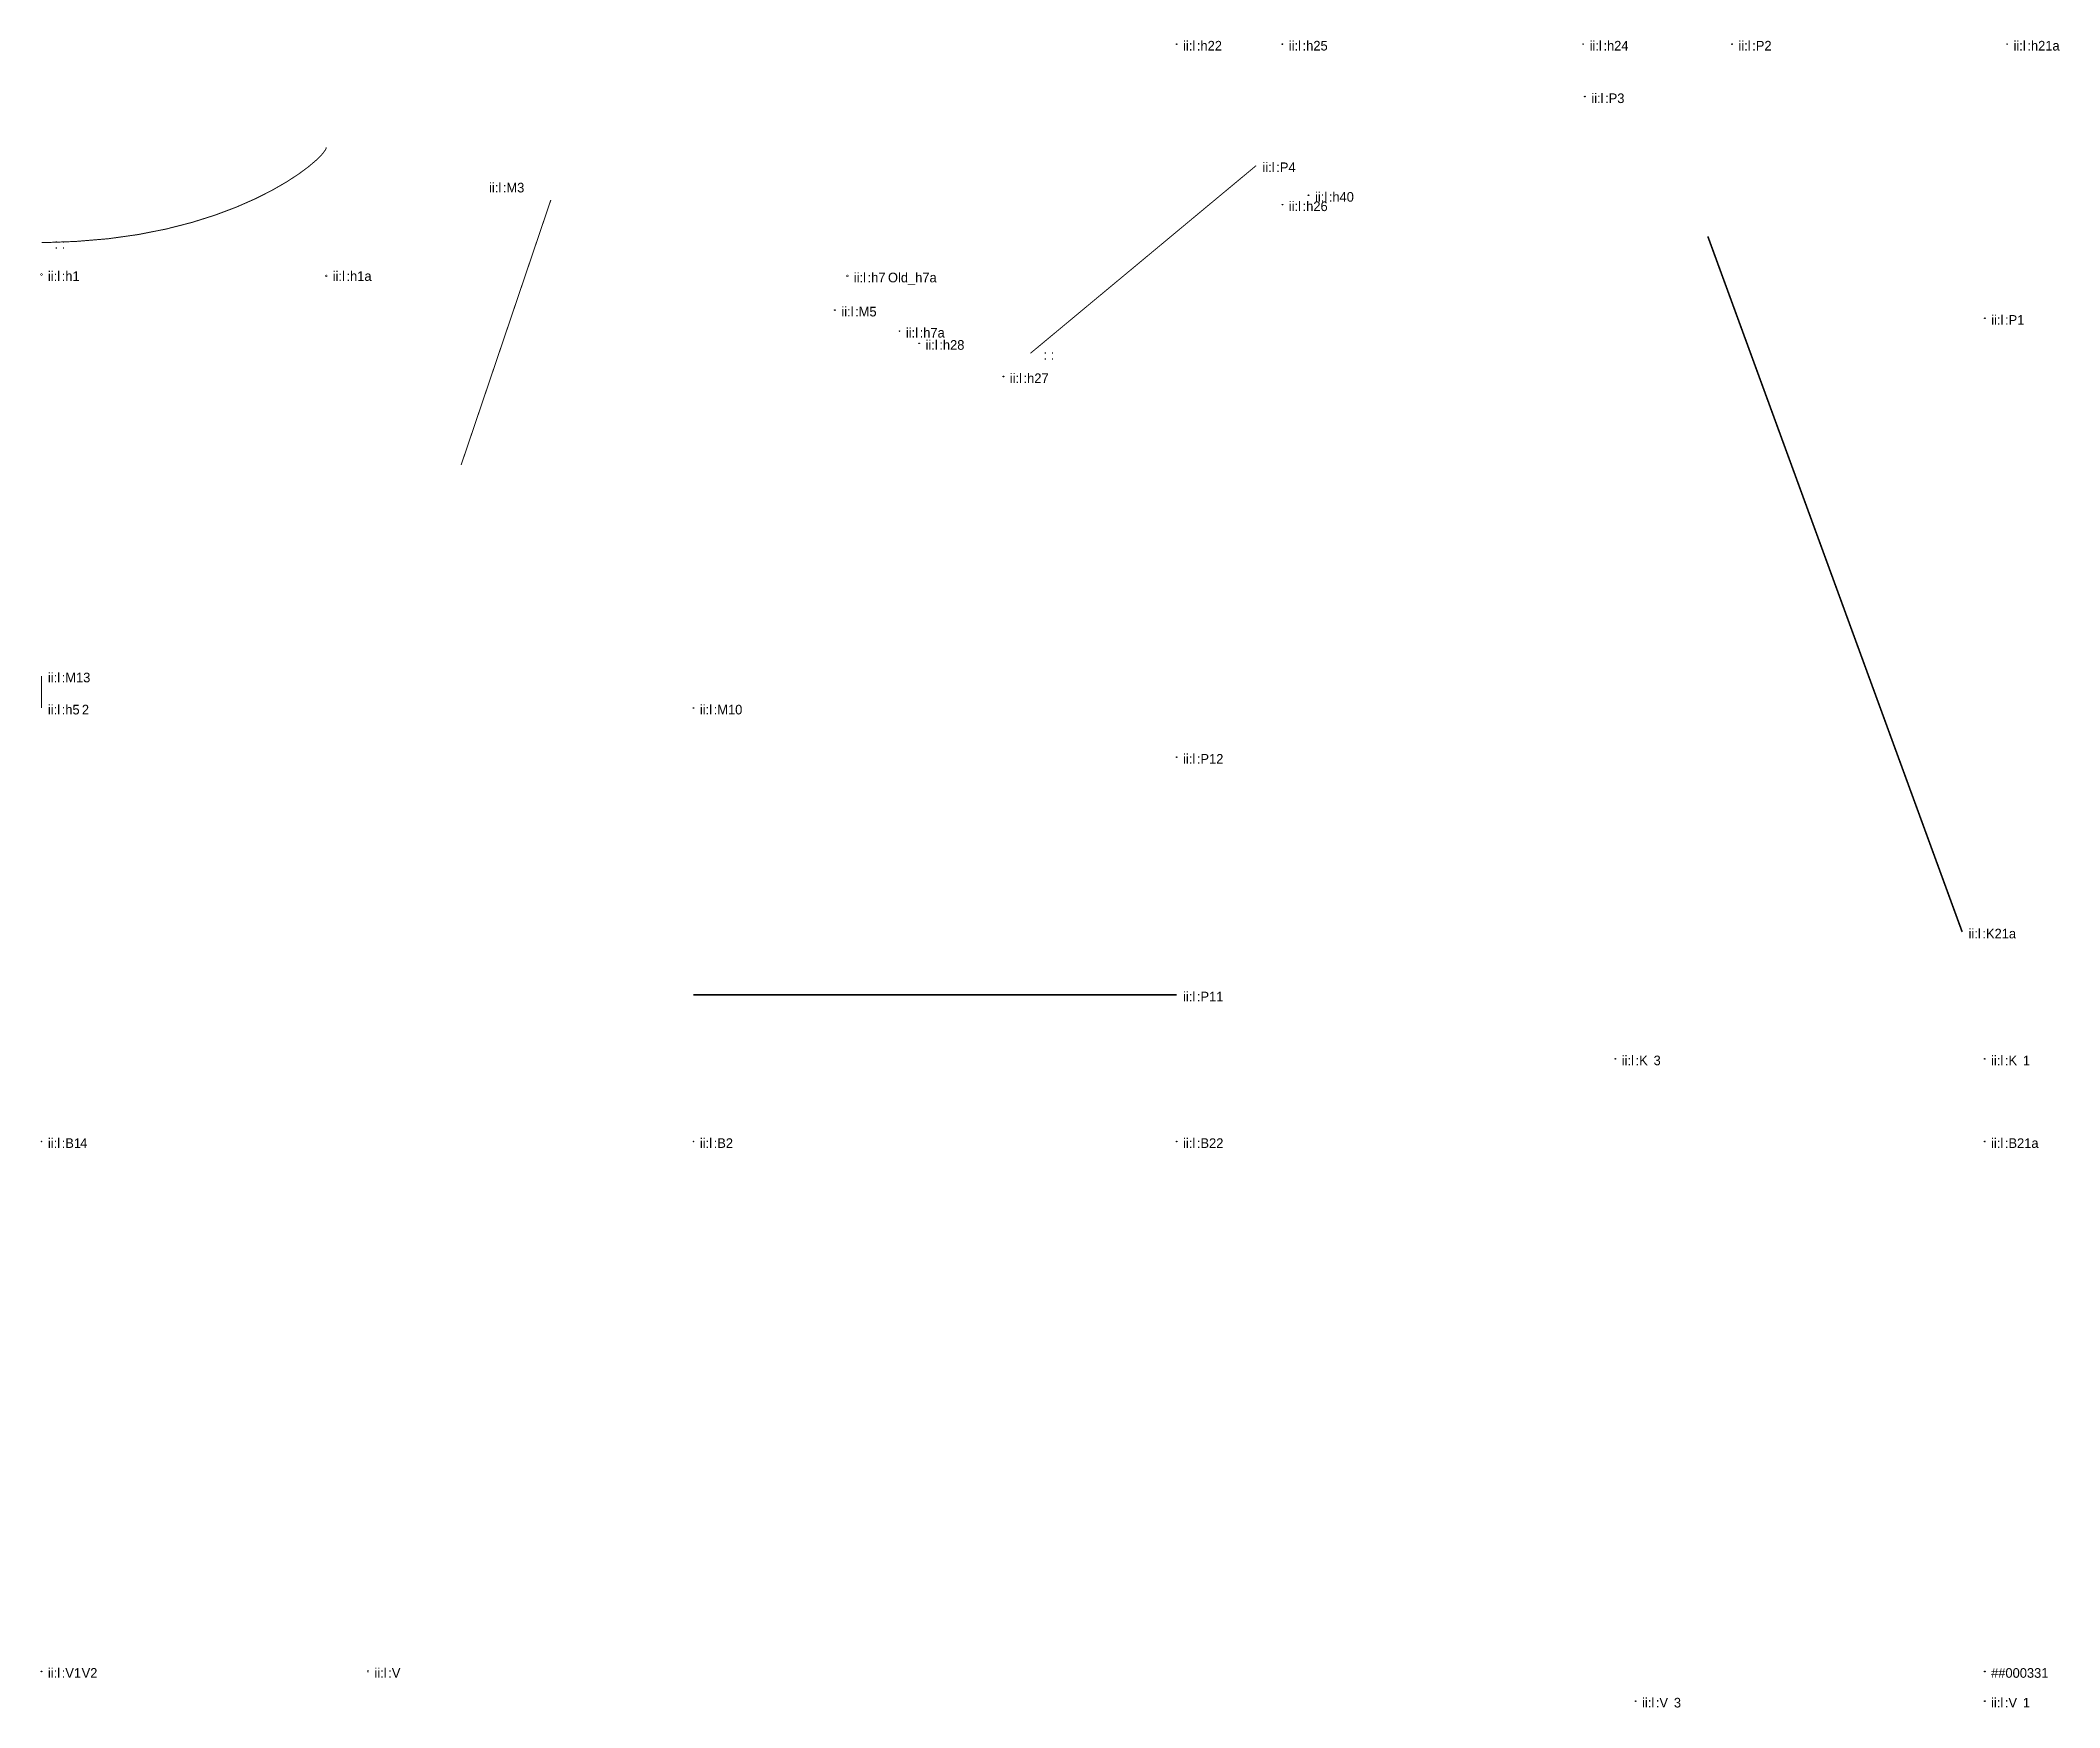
# Model space of a CAD drawing. Extents: x 0.4 to 25.1, y 0.5 to 21.
import ezdxf

# ---------------------------------------------------------------- set-up
doc = ezdxf.new("R2010")
doc.units = 0
doc.layers.get('0').update_dxf_attribs({"linetype": 'CONTINUOUS'})

msp = doc.modelspace()

# ---------------------------------------------------------------- linework, layer by layer
at = {"color": 51}
for points in [[(14.3128, 20.939), (14.3128, 20.9381), (14.3099, 20.9351), (14.3089, 20.9351), (14.3079, 20.9351), (14.305, 20.9381), (14.305, 20.939), (14.305, 20.9401), (14.3079, 20.9431), (14.3089, 20.9431), (14.3099, 20.9431), (14.3128, 20.9401), (14.3128, 20.939)], [(15.6087, 20.939), (15.6087, 20.9381), (15.6058, 20.9351), (15.6049, 20.9351), (15.6039, 20.9351), (15.601, 20.9381), (15.601, 20.939), (15.601, 20.9401), (15.6039, 20.9431), (15.6049, 20.9431), (15.6058, 20.9431), (15.6087, 20.9401), (15.6087, 20.939)], [(19.2964, 20.939), (19.2964, 20.9381), (19.2935, 20.9351), (19.2925, 20.9351), (19.2915, 20.9351), (19.2886, 20.9381), (19.2886, 20.939), (19.2886, 20.9401), (19.2915, 20.9431), (19.2925, 20.9431), (19.2935, 20.9431), (19.2964, 20.9401), (19.2964, 20.939)], [(21.1206, 20.939), (21.1206, 20.9381), (21.1176, 20.9351), (21.1167, 20.9351), (21.1157, 20.9351), (21.1128, 20.9381), (21.1128, 20.939), (21.1128, 20.9401), (21.1157, 20.9431), (21.1167, 20.9431), (21.1176, 20.9431), (21.1206, 20.9401), (21.1206, 20.939)], [(24.4933, 20.939), (24.4933, 20.9381), (24.4903, 20.9351), (24.4893, 20.9351), (24.4883, 20.9351), (24.4854, 20.9381), (24.4854, 20.939), (24.4854, 20.9401), (24.4883, 20.9431), (24.4893, 20.9431), (24.4903, 20.9431), (24.4933, 20.9401), (24.4933, 20.939)], [(19.3168, 20.295), (19.3168, 20.294), (19.3139, 20.2911), (19.3129, 20.2911), (19.3119, 20.2911), (19.309, 20.294), (19.309, 20.295), (19.309, 20.296), (19.3119, 20.2989), (19.3129, 20.2989), (19.3139, 20.2989), (19.3168, 20.296), (19.3168, 20.295)], [(15.9299, 19.0854), (15.9299, 19.0844), (15.9268, 19.0815), (15.9258, 19.0815), (15.9249, 19.0815), (15.9219, 19.0844), (15.9219, 19.0854), (15.9219, 19.0865), (15.9249, 19.0894), (15.9258, 19.0894), (15.9268, 19.0894), (15.9299, 19.0865), (15.9299, 19.0854)], [(15.6087, 18.9706), (15.6087, 18.9696), (15.6058, 18.9667), (15.6049, 18.9667), (15.6039, 18.9667), (15.601, 18.9696), (15.601, 18.9706), (15.601, 18.9715), (15.6039, 18.9744), (15.6049, 18.9744), (15.6058, 18.9744), (15.6087, 18.9715), (15.6087, 18.9706)], [(10.1234, 17.6789), (10.1234, 17.6779), (10.1204, 17.6749), (10.1195, 17.6749), (10.1185, 17.6749), (10.1156, 17.6779), (10.1156, 17.6789), (10.1156, 17.6799), (10.1185, 17.6828), (10.1195, 17.6828), (10.1204, 17.6828), (10.1234, 17.6799), (10.1234, 17.6789)], [(24.2194, 17.5775), (24.2194, 17.5765), (24.2165, 17.5736), (24.2156, 17.5736), (24.2146, 17.5736), (24.2117, 17.5765), (24.2117, 17.5775), (24.2117, 17.5785), (24.2146, 17.5814), (24.2156, 17.5814), (24.2165, 17.5814), (24.2194, 17.5785), (24.2194, 17.5775)], [(10.9148, 17.4204), (10.9148, 17.4194), (10.9118, 17.4164), (10.9109, 17.4164), (10.9099, 17.4164), (10.907, 17.4194), (10.907, 17.4204), (10.907, 17.4214), (10.9099, 17.4243), (10.9109, 17.4243), (10.9118, 17.4243), (10.9148, 17.4214), (10.9148, 17.4204)], [(11.1559, 17.2704), (11.1559, 17.2694), (11.1529, 17.2665), (11.1519, 17.2665), (11.1509, 17.2665), (11.148, 17.2694), (11.148, 17.2704), (11.148, 17.2714), (11.1509, 17.2743), (11.1519, 17.2743), (11.1529, 17.2743), (11.1559, 17.2714), (11.1559, 17.2704)], [(12.1883, 16.8619), (12.1883, 16.861), (12.1853, 16.8579), (12.1843, 16.8579), (12.1833, 16.8579), (12.1804, 16.861), (12.1804, 16.8619), (12.1804, 16.8629), (12.1833, 16.8658), (12.1843, 16.8658), (12.1853, 16.8658), (12.1883, 16.8629), (12.1883, 16.8619)], [(8.38976, 12.7993), (8.38976, 12.7983), (8.38683, 12.7954), (8.38585, 12.7954), (8.38482, 12.7954), (8.38189, 12.7983), (8.38189, 12.7993), (8.38189, 12.8003), (8.38482, 12.8033), (8.38585, 12.8033), (8.38683, 12.8033), (8.38976, 12.8003), (8.38976, 12.7993)], [(14.3128, 12.1959), (14.3128, 12.1949), (14.3099, 12.192), (14.3089, 12.192), (14.3079, 12.192), (14.305, 12.1949), (14.305, 12.1959), (14.305, 12.1969), (14.3079, 12.1999), (14.3089, 12.1999), (14.3099, 12.1999), (14.3128, 12.1969), (14.3128, 12.1959)], [(19.6901, 8.49815), (19.6901, 8.49718), (19.6872, 8.49419), (19.6863, 8.49419), (19.6853, 8.49419), (19.6824, 8.49718), (19.6824, 8.49815), (19.6824, 8.49914), (19.6853, 8.50206), (19.6863, 8.50206), (19.6872, 8.50206), (19.6901, 8.49914), (19.6901, 8.49815)], [(24.2178, 8.49815), (24.2178, 8.49718), (24.2147, 8.49419), (24.2138, 8.49419), (24.2128, 8.49419), (24.2099, 8.49718), (24.2099, 8.49815), (24.2099, 8.49914), (24.2128, 8.50206), (24.2138, 8.50206), (24.2147, 8.50206), (24.2178, 8.49914), (24.2178, 8.49815)], [(0.397624, 7.48438), (0.397624, 7.4834), (0.394694, 7.48042), (0.393718, 7.48042), (0.392686, 7.48042), (0.389757, 7.4834), (0.389757, 7.48438), (0.389757, 7.48535), (0.392686, 7.48828), (0.393718, 7.48828), (0.394694, 7.48828), (0.397624, 7.48535), (0.397624, 7.48438)], [(8.38976, 7.48438), (8.38976, 7.4834), (8.38683, 7.48042), (8.38585, 7.48042), (8.38482, 7.48042), (8.38189, 7.4834), (8.38189, 7.48438), (8.38189, 7.48535), (8.38482, 7.48828), (8.38585, 7.48828), (8.38683, 7.48828), (8.38976, 7.48535), (8.38976, 7.48438)], [(14.3128, 7.48438), (14.3128, 7.4834), (14.3099, 7.48042), (14.3089, 7.48042), (14.3079, 7.48042), (14.305, 7.4834), (14.305, 7.48438), (14.305, 7.48535), (14.3079, 7.48828), (14.3089, 7.48828), (14.3099, 7.48828), (14.3128, 7.48535), (14.3128, 7.48438)], [(24.2178, 7.48438), (24.2178, 7.4834), (24.2147, 7.48042), (24.2138, 7.48042), (24.2128, 7.48042), (24.2099, 7.4834), (24.2099, 7.48438), (24.2099, 7.48535), (24.2128, 7.48828), (24.2138, 7.48828), (24.2147, 7.48828), (24.2178, 7.48535), (24.2178, 7.48438)], [(0.397624, 0.988282), (0.397624, 0.987304), (0.394694, 0.984375), (0.393718, 0.984375), (0.392686, 0.984375), (0.389757, 0.987304), (0.389757, 0.988282), (0.389757, 0.989312), (0.392686, 0.992242), (0.393718, 0.992242), (0.394694, 0.992242), (0.397624, 0.989312), (0.397624, 0.988282)], [(24.2178, 0.988282), (24.2178, 0.987304), (24.2147, 0.984375), (24.2138, 0.984375), (24.2128, 0.984375), (24.2099, 0.987304), (24.2099, 0.988282), (24.2099, 0.989312), (24.2128, 0.992242), (24.2138, 0.992242), (24.2147, 0.992242), (24.2178, 0.989312), (24.2178, 0.988282)], [(19.9393, 0.624132), (19.9393, 0.623156), (19.9364, 0.620171), (19.9354, 0.620171), (19.9344, 0.620171), (19.9315, 0.623156), (19.9315, 0.624132), (19.9315, 0.625108), (19.9344, 0.628039), (19.9354, 0.628039), (19.9364, 0.628039), (19.9393, 0.625108), (19.9393, 0.624132)], [(24.2178, 0.624132), (24.2178, 0.623156), (24.2147, 0.620171), (24.2138, 0.620171), (24.2128, 0.620171), (24.2099, 0.623156), (24.2099, 0.624132), (24.2099, 0.625108), (24.2128, 0.628039), (24.2138, 0.628039), (24.2147, 0.628039), (24.2178, 0.625108), (24.2178, 0.624132)]]:
    msp.add_lwpolyline(points, close=True, dxfattribs=at)
at = {"color": 250, "const_width": 0.011811}
for points in [[(0.393718, 18.5079), (0.499349, 18.5079), (0.816407, 18.5196), (1.21186, 18.5526), (1.58003, 18.6043), (1.9209, 18.6717), (2.23454, 18.7518), (2.52089, 18.8421), (2.78, 18.9396), (3.01183, 19.0414), (3.21636, 19.1446), (3.39361, 19.2467), (3.54363, 19.3444), (3.66635, 19.4353), (3.76178, 19.5163), (3.82997, 19.5846), (3.87088, 19.6372), (3.88456, 19.6631), (3.88456, 19.6717)], [(15.2822, 19.4485), (12.517, 17.1487)], [(5.53765, 15.7794), (6.63743, 19.0282)], [(0.393718, 13.193), (0.393718, 12.7993)]]:
    msp.add_lwpolyline(points, dxfattribs=at)
at = {"color": 254, "const_width": 0.019685}
msp.add_lwpolyline([(20.8201, 18.581), (23.9381, 10.0538)], dxfattribs=at)
at = {"color": 93, "const_width": 0.019685}
for points in [[(0.397624, 18.1143), (0.397624, 18.1133), (0.394694, 18.1104), (0.393718, 18.1104), (0.392686, 18.1104), (0.389757, 18.1133), (0.389757, 18.1143), (0.389757, 18.1153), (0.392686, 18.1182), (0.393718, 18.1182), (0.394694, 18.1182), (0.397624, 18.1153), (0.397624, 18.1143)], [(3.88846, 18.0968), (3.88846, 18.0958), (3.88553, 18.0929), (3.88456, 18.0929), (3.88351, 18.0929), (3.88058, 18.0958), (3.88058, 18.0968), (3.88058, 18.0978), (3.88351, 18.1007), (3.88456, 18.1007), (3.88553, 18.1007), (3.88846, 18.0978), (3.88846, 18.0968)], [(10.2763, 18.0968), (10.2763, 18.0958), (10.2733, 18.0929), (10.2723, 18.0929), (10.2713, 18.0929), (10.2684, 18.0958), (10.2684, 18.0968), (10.2684, 18.0978), (10.2713, 18.1007), (10.2723, 18.1007), (10.2733, 18.1007), (10.2763, 18.0978), (10.2763, 18.0968)], [(4.40028, 0.988282), (4.40028, 0.987304), (4.39729, 0.984375), (4.39632, 0.984375), (4.39535, 0.984375), (4.39242, 0.987304), (4.39242, 0.988282), (4.39242, 0.989312), (4.39535, 0.992242), (4.39632, 0.992242), (4.39729, 0.992242), (4.40028, 0.989312), (4.40028, 0.988282)]]:
    msp.add_lwpolyline(points, close=True, dxfattribs=at)
at = {"color": 161, "const_width": 0.019685}
msp.add_lwpolyline([(8.38585, 9.28136), (14.3089, 9.28136)], dxfattribs=at)

# ---------------------------------------------------------------- texts
at = {"color": 9}
for s, p in [('ii:l', (14.3876, 20.8603)), (':h22', (14.5567, 20.8603)), ('ii:l', (15.6836, 20.8603)), (':h25', (15.8525, 20.8603)), ('ii:l', (19.3712, 20.8603)), (':h24', (19.5403, 20.8603)), ('ii:l', (21.1954, 20.8603)), (':P2', (21.3643, 20.8603)), ('ii:l', (24.5681, 20.8603)), (':h21a', (24.7371, 20.8603)), ('ii:l', (19.3917, 20.2162)), (':P3', (19.5607, 20.2162)), ('ii:l', (15.361, 19.3697)), (':P4', (15.53, 19.3697)), ('ii:l', (5.88024, 19.1203)), (':M3', (6.04921, 19.1203)), ('ii:l', (16.0046, 19.0067)), (':h40', (16.1736, 19.0067)), ('ii:l', (15.6836, 18.8918)), (':h26', (15.8525, 18.8918)), (':', (0.553642, 18.4293)), (':', (0.641472, 18.4293)), ('ii:l', (0.47244, 18.0356)), (':h1', (0.641415, 18.0356)), ('ii:l', (3.96326, 18.0356)), (':h1a', (4.13224, 18.0356)), ('ii:l', (10.3511, 18.0181)), (':h7', (10.52, 18.0181)), ('Old_h7a', (10.77, 18.0181)), ('ii:l', (10.1982, 17.6001)), (':M5', (10.3672, 17.6001)), ('ii:l', (24.2943, 17.4988)), (':P1', (24.4633, 17.4988)), ('ii:l', (10.9896, 17.3417)), (':h7a', (11.1586, 17.3417)), ('ii:l', (11.2307, 17.1917)), (':h28', (11.3996, 17.1917)), (':', (12.6769, 17.0701)), (':', (12.7648, 17.0701)), ('ii:l', (12.2631, 16.7832)), (':h27', (12.432, 16.7832)), ('ii:l', (0.472442, 13.1143)), (':M13', (0.641415, 13.1143)), ('ii:l', (0.47244, 12.7206)), (':h5', (0.641415, 12.7206)), ('2', (0.888594, 12.7206)), ('ii:l', (8.46457, 12.7206)), (':M10', (8.63354, 12.7206)), ('ii:l', (14.3876, 12.1172)), (':P12', (14.5567, 12.1172)), ('ii:l', (24.0168, 9.97507)), (':K21a', (24.1858, 9.97507)), ('ii:l', (14.3876, 9.20262)), (':P11', (14.5567, 9.20262)), ('ii:l', (19.765, 8.4194)), (':K', (19.9339, 8.4194)), ('3', (20.1549, 8.4194)), ('ii:l', (24.2925, 8.4194)), (':K', (24.4615, 8.4194)), ('1', (24.6825, 8.4194)), ('ii:l', (0.47244, 7.40563)), (':B1', (0.641415, 7.40563)), ('4', (0.867372, 7.40563)), ('ii:l', (8.46457, 7.40563)), (':B2', (8.63354, 7.40563)), ('ii:l', (14.3876, 7.40563)), (':B22', (14.5567, 7.40563)), ('ii:l', (24.2925, 7.40563)), (':B21a', (24.4615, 7.40563)), ('ii:l', (0.47244, 0.909558)), (':V1', (0.641415, 0.909558)), ('V2', (0.885674, 0.909558)), ('ii:l', (4.47508, 0.909558)), (':V', (4.64406, 0.909558)), ('##000331', (24.2925, 0.909558)), ('ii:l', (20.0142, 0.545385)), (':V', (20.1831, 0.545385)), ('3', (20.4039, 0.545385)), ('ii:l', (24.2925, 0.545385)), (':V', (24.4615, 0.545385)), ('1', (24.6822, 0.545385))]:
    msp.add_text(s, height=0.11811, dxfattribs=at).set_placement(p)

doc.saveas('drawing.dxf')
